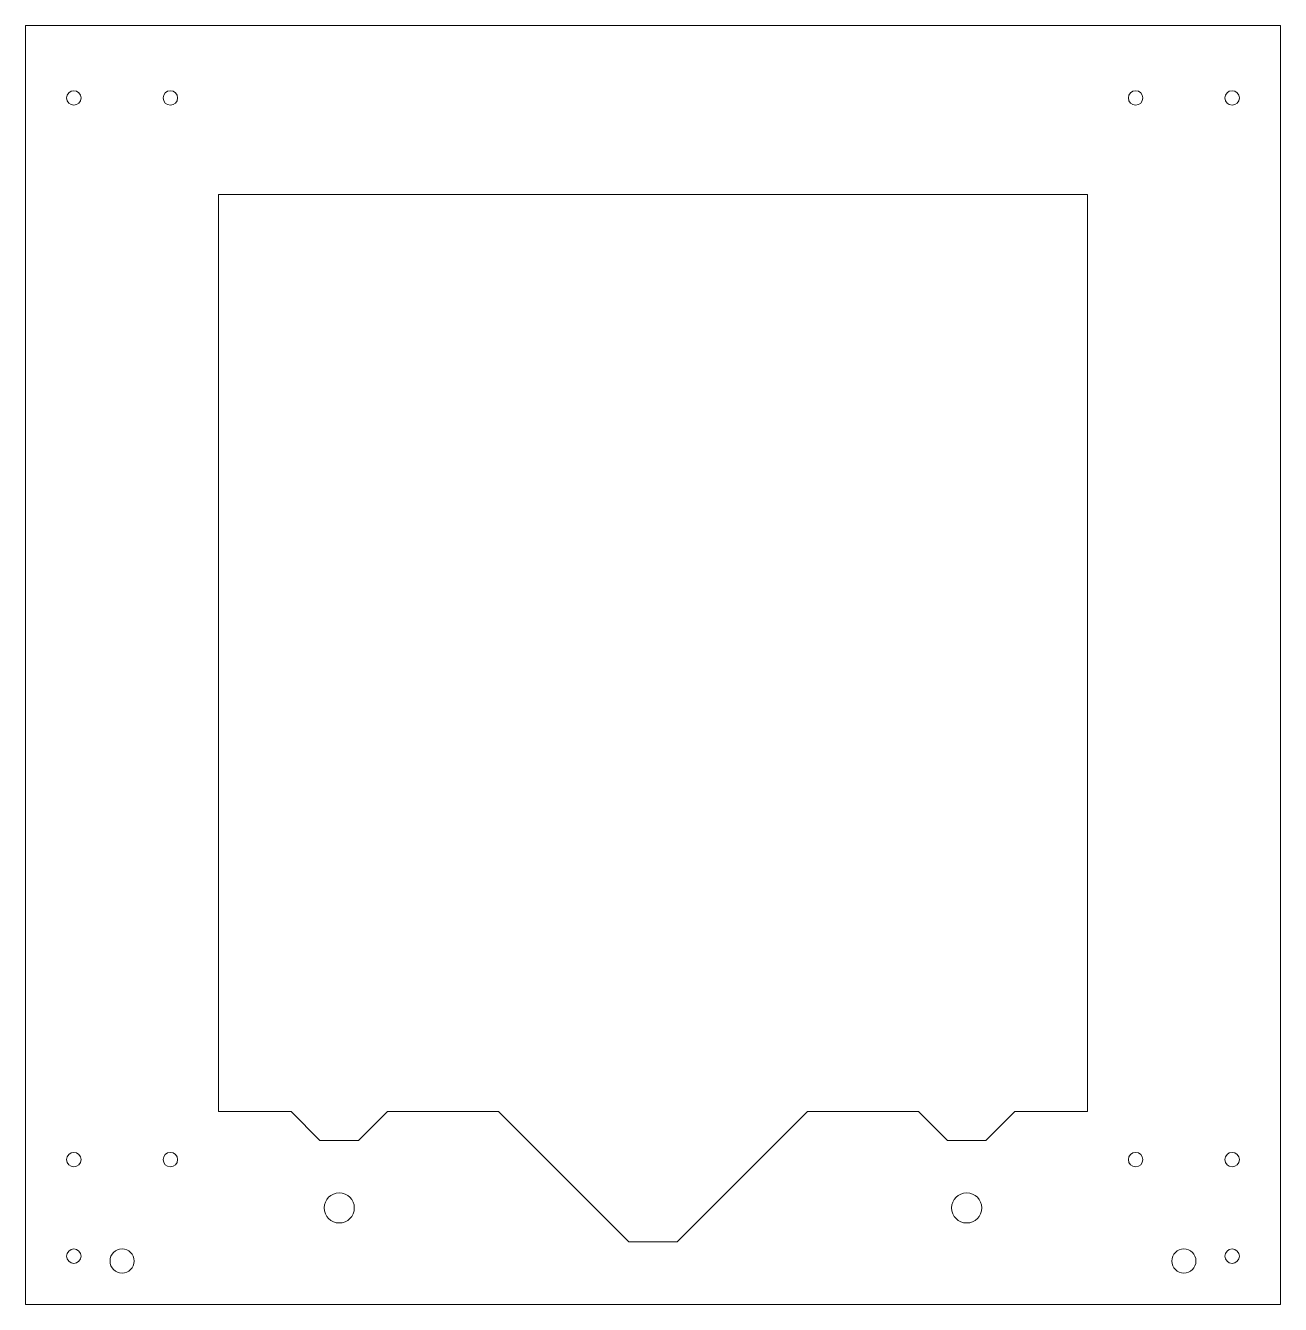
# Model space of a CAD drawing. Header units: millimetres. Extents: x 55 to 315, y 46 to 311.
import ezdxf

# ---------------------------------------------------------------- set-up
doc = ezdxf.new("R2010")
doc.units = ezdxf.units.MM

msp = doc.modelspace()

# ---------------------------------------------------------------- linework, layer by layer
at = {"color": 7, "linetype": 'Continuous', "lineweight": 15}
for p, q in [((54.92, 311.29), (54.92, 46.29)), ((314.92, 311.29), (54.92, 311.29)), ((314.92, 46.29), (314.92, 311.29)), ((274.92, 276.29), (94.92, 276.29)), ((94.92, 276.29), (94.92, 86.29)), ((274.92, 86.29), (274.92, 276.29)), ((94.92, 86.29), (109.92, 86.29)), ((115.92, 80.29), (109.92, 86.29)), ((129.92, 86.29), (123.92, 80.29)), ((129.92, 86.29), (152.92, 86.29)), ((179.92, 59.29), (152.92, 86.29)), ((216.92, 86.29), (189.92, 59.29)), ((216.92, 86.29), (239.92, 86.29)), ((245.92, 80.29), (239.92, 86.29)), ((259.92, 86.29), (253.92, 80.29)), ((259.92, 86.29), (274.92, 86.29)), ((123.92, 80.29), (115.92, 80.29)), ((253.92, 80.29), (245.92, 80.29)), ((189.92, 59.29), (179.92, 59.29)), ((54.92, 46.29), (314.92, 46.29))]:
    msp.add_line(p, q, dxfattribs=at)
for centre, radius in [((64.92, 296.29), 1.5), ((84.92, 296.29), 1.5), ((284.92, 296.29), 1.5), ((304.92, 296.29), 1.5), ((64.92, 76.29), 1.5), ((84.92, 76.29), 1.5), ((284.92, 76.29), 1.5), ((304.92, 76.29), 1.5), ((119.92, 66.29), 3.12), ((249.92, 66.29), 3.12), ((64.92, 56.29), 1.5), ((74.92, 55.29), 2.5), ((294.92, 55.29), 2.5), ((304.92, 56.29), 1.5)]:
    msp.add_circle(centre, radius, dxfattribs=at)

doc.saveas('drawing.dxf')
